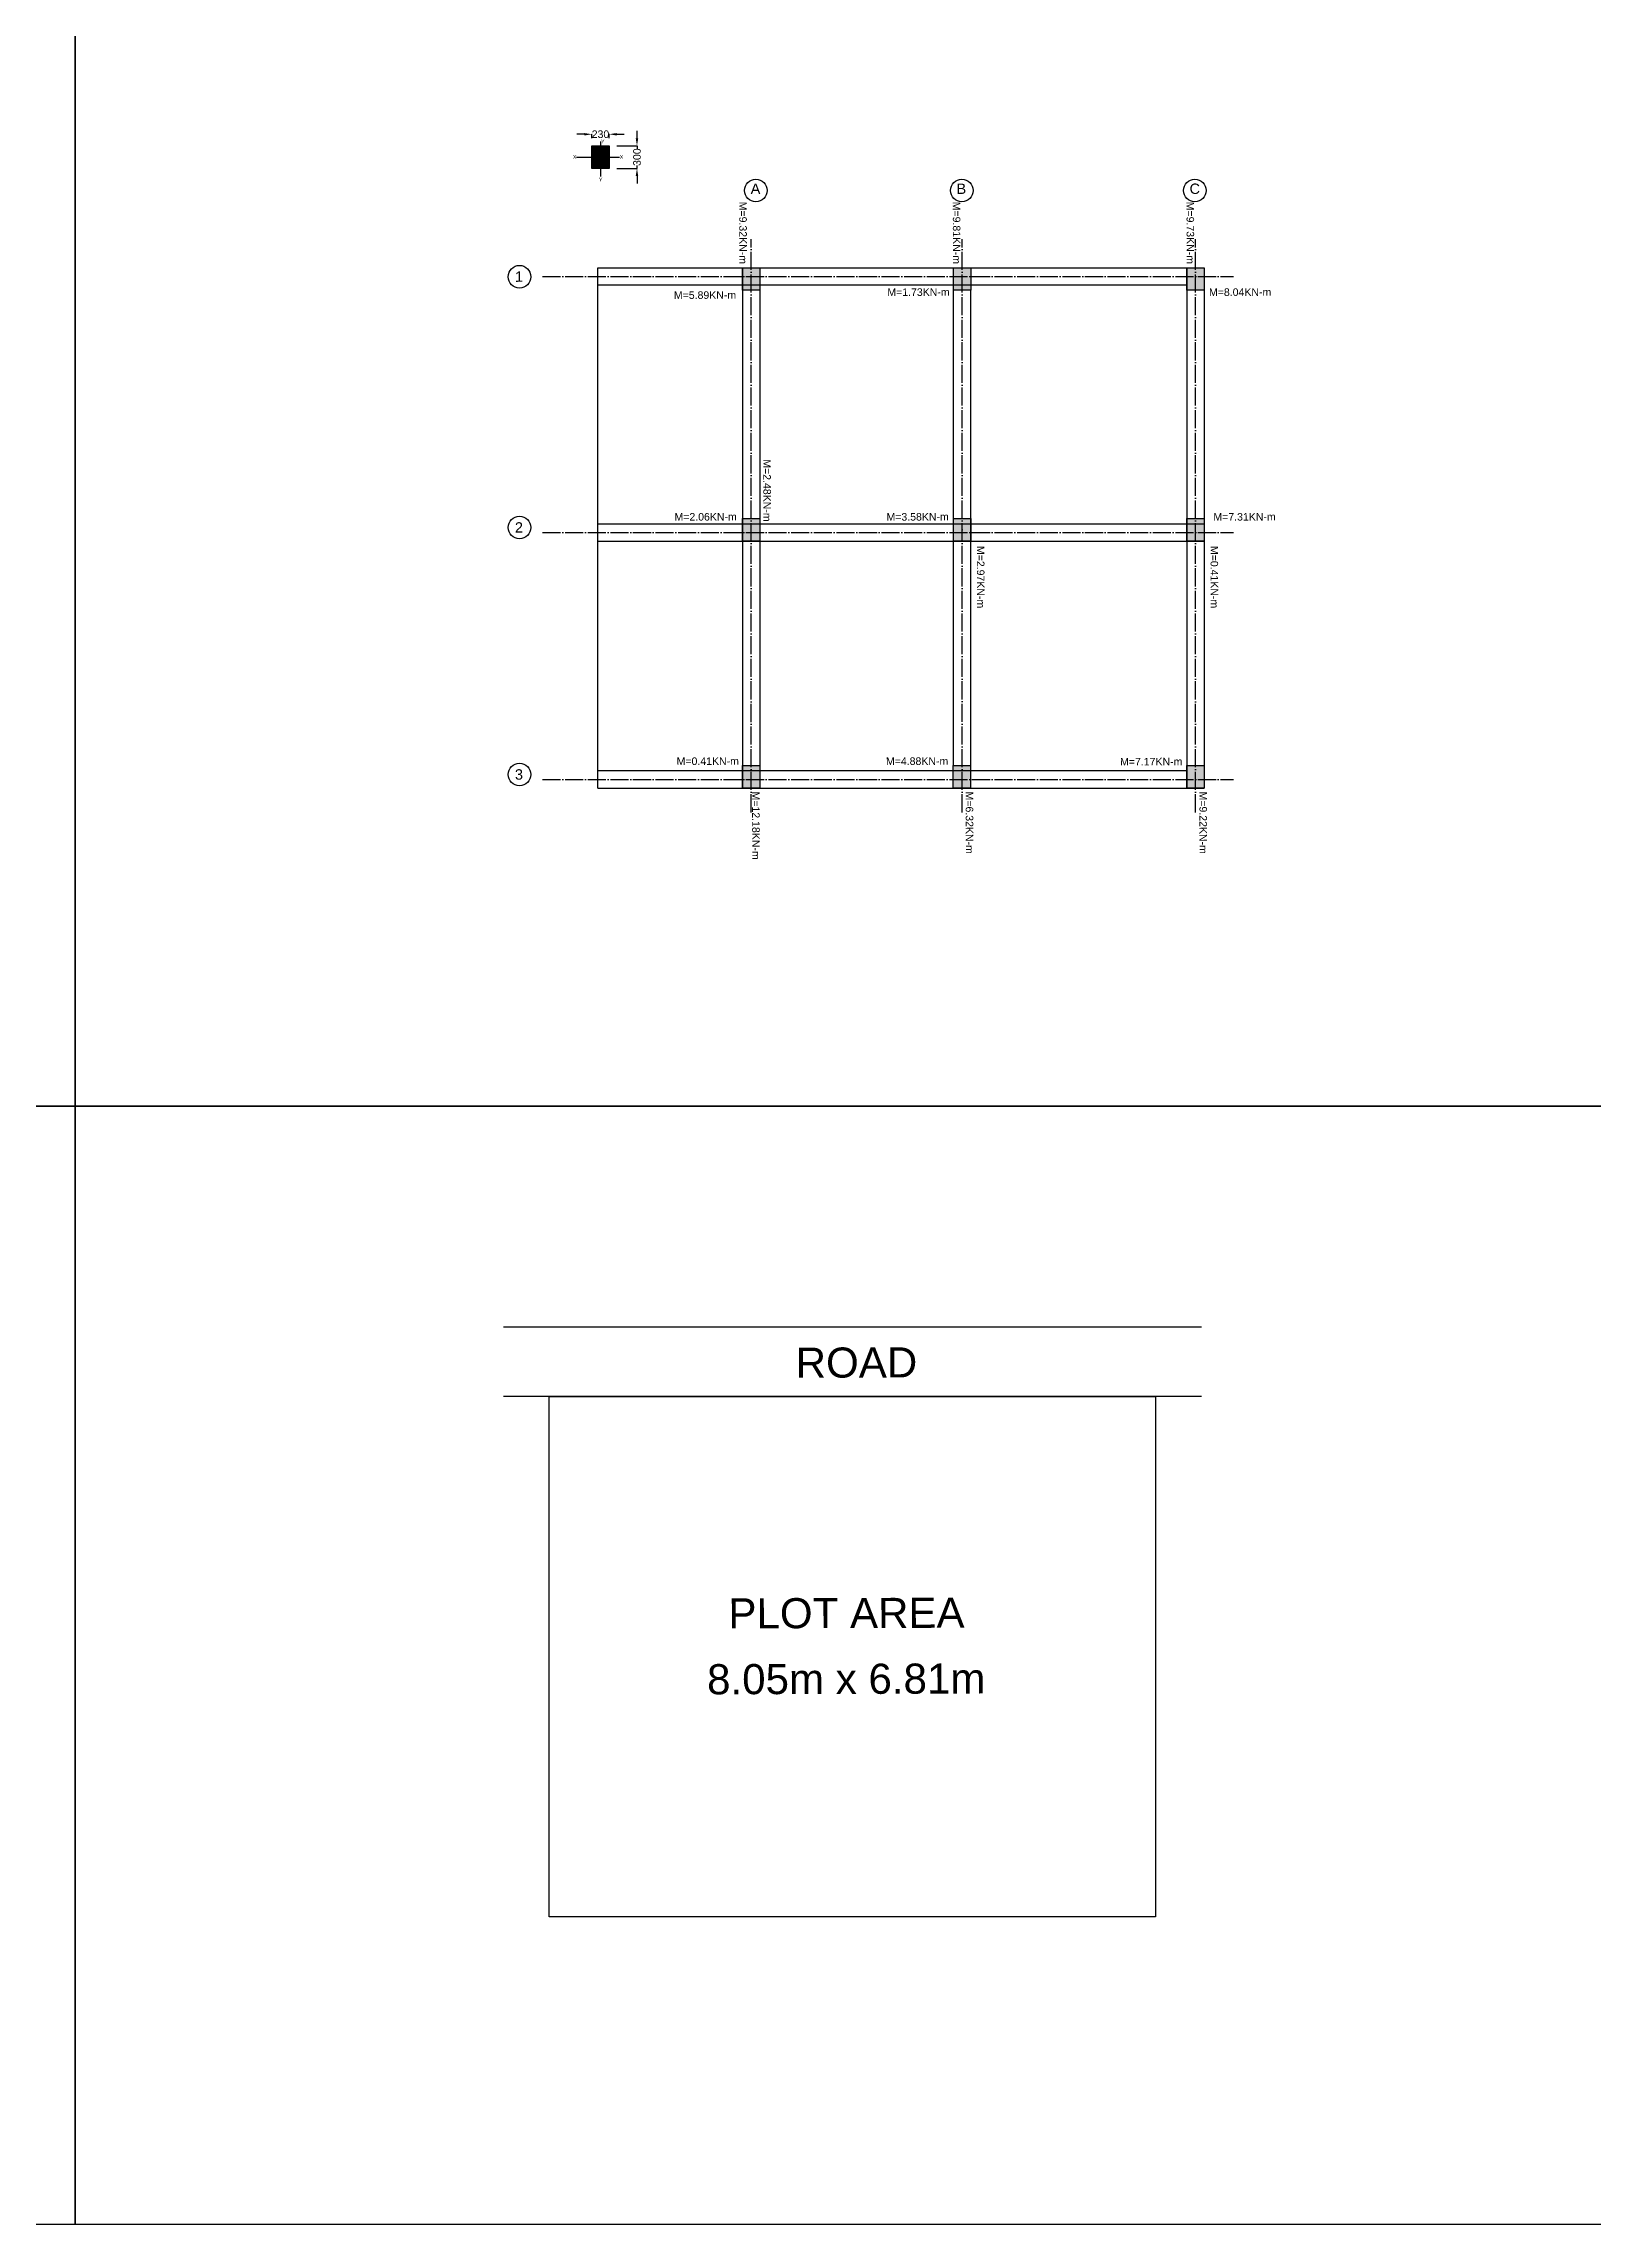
# Model space of a CAD drawing. Header units: millimetres. Extents: x 0 to 454357, y 0 to 194260.
# Drawn here: x 76365 to 96945, y 120010 to 148968 of the extents above; entities that cross this region are included whole.
import ezdxf

# ---------------------------------------------------------------- set-up
doc = ezdxf.new("R2010")
doc.units = ezdxf.units.MM
doc.linetypes.add('ACAD_ISO04W100', pattern=[30, 24, -3, 0, -3])
doc.layers.add('C-C', color=160, linetype='Continuous')
doc.styles.get("Standard").update_dxf_attribs({"font": 'arial.ttf'})
doc.dimstyles.new('ISO-25', dxfattribs={"dimtxt": 100, "dimasz": 100, "dimexe": 1.25, "dimexo": 100, "dimgap": 1, "dimtad": 0, "dimdec": 0, "dimtxsty": 'Standard', "dimcen": 2.5, "dimadec": 0, "dimazin": 0, "dimtfac": 1, "dimtdec": 0, "dimtmove": 0, "dimatfit": 3, "dimfxl": 1, "dimarcsym": 0})

# ---------------------------------------------------------------- blocks, each defined once
blk = doc.blocks.new('*D55')
at = {"color": 0, "lineweight": -2, "transparency": 16777216}
for p, q in [((83545, 147764), (83445, 147764)), ((83645, 147710), (83645, 147765)), ((83645, 147764), (83648, 147764)), ((83875, 147764), (83872, 147764)), ((83875, 147710), (83875, 147765)), ((83975, 147764), (84075, 147764))]:
    blk.add_line(p, q, dxfattribs=at)
at = {"color": 0, "transparency": 16777216}
for points in [[(83545, 147780), (83545, 147747), (83645, 147764)], [(83975, 147780), (83975, 147747), (83875, 147764)]]:
    blk.add_solid(points, dxfattribs=at)
at = {"layer": 'Defpoints', "color": 0, "transparency": 16777216}
for p in [(83875, 147764), (83645, 147610), (83875, 147610)]:
    blk.add_point(p, dxfattribs=at)
at = {"color": 0, "transparency": 16777216, "insert": (83760, 147764), "char_height": 100, "attachment_point": 5}
blk.add_mtext('230', dxfattribs=at)
blk = doc.blocks.new('*D56')
at = {"color": 0, "lineweight": -2, "transparency": 16777216}
for p, q in [((84245, 147710), (84245, 147810)), ((83975, 147610), (84246, 147610)), ((84245, 147610), (84245, 147571)), ((83975, 147310), (84246, 147310)), ((84245, 147310), (84245, 147348)), ((84245, 147210), (84245, 147110))]:
    blk.add_line(p, q, dxfattribs=at)
at = {"color": 0, "transparency": 16777216}
for points in [[(84228, 147710), (84261, 147710), (84245, 147610)], [(84228, 147210), (84261, 147210), (84245, 147310)]]:
    blk.add_solid(points, dxfattribs=at)
at = {"layer": 'Defpoints', "color": 0, "transparency": 16777216}
for p in [(83875, 147610), (83875, 147310), (84245, 147310)]:
    blk.add_point(p, dxfattribs=at)
at = {"color": 0, "transparency": 16777216, "insert": (84245, 147460), "char_height": 100, "attachment_point": 5, "rotation": 90}
blk.add_mtext('300', dxfattribs=at)

msp = doc.modelspace()

# ---------------------------------------------------------------- hatches: boundary and pattern name
at = {"layer": 'C-C'}
h = msp.add_hatch(dxfattribs=at)
h.set_pattern_fill('ANSI31', color=0)
h.set_pattern_definition([(45, (-15520, 121980), (-2.24506403, 2.24506403), [])])
h.paths.add_polyline_path([(83759.7, 147609.6), (83644.7, 147609.6), (83644.7, 147494.6), (83759.7, 147494.6)])
h.paths.add_polyline_path([(83874.7, 147609.6), (83759.7, 147609.6), (83759.7, 147494.6), (83874.7, 147494.6)])
h.paths.add_polyline_path([(83874.7, 147494.6), (83759.7, 147494.6), (83759.7, 147309.6), (83874.7, 147309.6)])
h.paths.add_polyline_path([(83759.7, 147494.6), (83644.7, 147494.6), (83644.7, 147309.6), (83759.7, 147309.6)])
h = msp.add_hatch(color=0, dxfattribs=at)
h.dxf.hatch_style = 1
h.paths.add_polyline_path([(85760.9, 145992.1), (85645.9, 145992.1), (85645.9, 145877.1), (85760.9, 145877.1)])
h.paths.add_polyline_path([(85875.9, 145992.1), (85760.9, 145992.1), (85760.9, 145877.1), (85875.9, 145877.1)])
h.paths.add_polyline_path([(85875.9, 145877.1), (85760.9, 145877.1), (85760.9, 145692.1), (85875.9, 145692.1)])
h.paths.add_polyline_path([(85760.9, 145877.1), (85645.9, 145877.1), (85645.9, 145692.1), (85760.9, 145692.1)])
h.paths.add_polyline_path([(88675.9, 145992.1), (88561.1, 145992.1), (88561.1, 145877.1), (88675.9, 145877.1)])
h.paths.add_polyline_path([(88561.1, 145992.1), (88445.9, 145992.1), (88445.9, 145877.1), (88561.1, 145877.1)])
h.paths.add_polyline_path([(88561.1, 145877.1), (88445.9, 145877.1), (88445.9, 145692.1), (88561.1, 145692.1)])
h.paths.add_polyline_path([(88675.9, 145877.1), (88561.1, 145877.1), (88561.1, 145692.1), (88675.9, 145692.1)])
h.paths.add_polyline_path([(91775.9, 145877.1), (91660.9, 145877.1), (91660.9, 145692.1), (91775.9, 145692.1)])
h.paths.add_polyline_path([(91775.9, 145992.1), (91660.9, 145992.1), (91660.9, 145877.1), (91775.9, 145877.1)])
h.paths.add_polyline_path([(91660.9, 145992.1), (91545.9, 145992.1), (91545.9, 145877.1), (91660.9, 145877.1)])
h.paths.add_polyline_path([(91660.9, 145877.1), (91545.9, 145877.1), (91545.9, 145692.1), (91660.9, 145692.1)])
h.paths.add_polyline_path([(85760.9, 142662.1), (85645.9, 142662.1), (85645.9, 142477.1), (85760.9, 142477.1)])
h.paths.add_polyline_path([(85760.9, 142477.1), (85645.9, 142477.1), (85645.9, 142362.1), (85760.9, 142362.1)])
h.paths.add_polyline_path([(85875.9, 142477.1), (85760.9, 142477.1), (85760.9, 142362.1), (85875.9, 142362.1)])
h.paths.add_polyline_path([(85875.9, 142662.1), (85760.9, 142662.1), (85760.9, 142477.1), (85875.9, 142477.1)])
h.paths.add_polyline_path([(88561.1, 142662.1), (88445.9, 142662.1), (88445.9, 142477.1), (88561.1, 142477.1)])
h.paths.add_polyline_path([(88561.1, 142477.1), (88445.9, 142477.1), (88445.9, 142362.1), (88561.1, 142362.1)])
h.paths.add_polyline_path([(88675.9, 142477.1), (88561.1, 142477.1), (88561.1, 142362.1), (88675.9, 142362.1)])
h.paths.add_polyline_path([(88675.9, 142662.1), (88561.1, 142662.1), (88561.1, 142477.1), (88675.9, 142477.1)])
h.paths.add_polyline_path([(91775.9, 142477.1), (91660.9, 142477.1), (91660.9, 142362.1), (91775.9, 142362.1)])
h.paths.add_polyline_path([(91660.9, 142477.1), (91545.9, 142477.1), (91545.9, 142362.1), (91660.9, 142362.1)])
h.paths.add_polyline_path([(91660.9, 142662.1), (91545.9, 142662.1), (91545.9, 142477.1), (91660.9, 142477.1)])
h.paths.add_polyline_path([(91775.9, 142662.1), (91660.9, 142662.1), (91660.9, 142477.1), (91775.9, 142477.1)])
h.paths.add_polyline_path([(91775.9, 139197.1), (91660.9, 139197.1), (91660.9, 139082.1), (91775.9, 139082.1)])
h.paths.add_polyline_path([(91775.9, 139382.1), (91660.9, 139382.1), (91660.9, 139197.1), (91775.9, 139197.1)])
h.paths.add_polyline_path([(91660.9, 139197.1), (91545.9, 139197.1), (91545.9, 139082.1), (91660.9, 139082.1)])
h.paths.add_polyline_path([(91660.9, 139382.1), (91545.9, 139382.1), (91545.9, 139197.1), (91660.9, 139197.1)])
h.paths.add_polyline_path([(88675.4, 139197.1), (88561.1, 139197.1), (88561.1, 139082.1), (88675.4, 139082.1)])
h.paths.add_polyline_path([(88561.1, 139197.1), (88445.4, 139197.1), (88445.4, 139082.1), (88561.1, 139082.1)])
h.paths.add_polyline_path([(88561.1, 139382.1), (88445.4, 139382.1), (88445.4, 139197.1), (88561.1, 139197.1)])
h.paths.add_polyline_path([(88675.4, 139382.1), (88561.1, 139382.1), (88561.1, 139197.1), (88675.4, 139197.1)])
h.paths.add_polyline_path([(85760.9, 139197.1), (85645.9, 139197.1), (85645.9, 139082.1), (85760.9, 139082.1)])
h.paths.add_polyline_path([(85760.9, 139382.1), (85645.9, 139382.1), (85645.9, 139197.1), (85760.9, 139197.1)])
h.paths.add_polyline_path([(85875.9, 139382.1), (85760.9, 139382.1), (85760.9, 139197.1), (85875.9, 139197.1)])
h.paths.add_polyline_path([(85875.9, 139197.1), (85760.9, 139197.1), (85760.9, 139082.1), (85875.9, 139082.1)])

# ---------------------------------------------------------------- linework, layer by layer
for p, q in [((83440.2, 147459.6), (84014.6, 147459.6)), ((83644.7, 147309.6), (83644.7, 147609.6)), ((83644.7, 147609.6), (83874.7, 147609.6)), ((83759.7, 147669.6), (83759.7, 147204.2)), ((83874.7, 147609.6), (83874.7, 147309.6)), ((83874.7, 147309.6), (83644.7, 147309.6)), ((83725.9, 139082.1), (83725.9, 145992.1)), ((83725.9, 145992.1), (91775.9, 145992.1)), ((85645.9, 145992.1), (85645.9, 139082.1)), ((85875.9, 145992.1), (85875.9, 139082.1)), ((91545.9, 145992.1), (91545.9, 139082.1)), ((91775.9, 145992.1), (91775.9, 139082.1)), ((91545.9, 145762.1), (83725.9, 145762.1)), ((88445.9, 139382.1), (88445.9, 145692.1)), ((88675.9, 139382.1), (88675.9, 145692.1)), ((91545.9, 139312.1), (83725.9, 139312.1)), ((83725.9, 139082.1), (91775.9, 139082.1)), ((91740, 131925.3), (82470, 131925.3)), ((91740, 131002.1), (82470, 131002.1))]:
    msp.add_line(p, q)
for points in [[(55785.2, 134860), (55785.2, 149710), (76785.2, 149710), (76785.2, 134860), (55785.2, 134860)], [(76785.2, 134860), (76785.2, 149710), (97785.2, 149710), (97785.2, 134860), (76785.2, 134860)], [(85875.9, 145992.1), (85875.9, 145692.1), (85645.9, 145692.1), (85645.9, 145992.1)], [(88675.9, 145992.1), (88675.9, 145692.1), (88445.9, 145692.1), (88445.9, 145992.1)], [(91775.9, 145992.1), (91775.9, 145692.1), (91545.9, 145692.1), (91545.9, 145992.1)], [(85875.9, 142662.1), (85875.9, 142362.1), (85645.9, 142362.1), (85645.9, 142662.1)], [(88675.9, 142662.1), (88675.9, 142362.1), (88445.9, 142362.1), (88445.9, 142662.1)], [(91775.9, 142662.1), (91775.9, 142362.1), (91545.9, 142362.1), (91545.9, 142662.1)], [(85875.9, 139382.1), (85875.9, 139082.1), (85645.9, 139082.1), (85645.9, 139382.1)], [(88675.4, 139382.1), (88675.4, 139082.1), (88445.4, 139082.1), (88445.4, 139382.1)], [(91775.9, 139382.1), (91775.9, 139082.1), (91545.9, 139082.1), (91545.9, 139382.1)], [(55785.2, 120010), (55785.2, 134860), (76785.2, 134860), (76785.2, 120010), (55785.2, 120010)], [(76785.2, 120010), (76785.2, 134860), (97785.2, 134860), (97785.2, 120010), (76785.2, 120010)], [(91130, 124092.1), (83080, 124092.1), (83080, 131002.1), (91130, 131002.1)]]:
    msp.add_lwpolyline(points, close=True)
for centre in [(85823.7, 147017.8), (88557.6, 147017.8), (91652.1, 147017.8), (82683.9, 145872.1), (82683.9, 142542.1), (82683.9, 139262.1)]:
    msp.add_circle(centre, 150)
at = {"layer": 'C-C', "linetype": 'ACAD_ISO04W100', "ltscale": 10}
for p, q in [((85760.9, 138759.1), (85760.9, 146372.5)), ((88561.1, 138759.4), (88561.1, 146372.7)), ((91660.9, 138759.1), (91660.9, 146372.5)), ((82991.1, 145877.1), (92166.8, 145877.1)), ((82991.1, 142477.1), (92166.8, 142477.1)), ((82991.1, 139197.1), (92166.8, 139197.1))]:
    msp.add_line(p, q, dxfattribs=at)
at = {"layer": 'C-C', "color": 0, "ltscale": 25}
for p, q in [((83725.9, 142592.1), (91775.9, 142592.1)), ((83725.9, 142362.1), (91775.9, 142362.1))]:
    msp.add_line(p, q, dxfattribs=at)
at = {"layer": 'C-C'}
msp.add_point((88560.9, 142512.1), dxfattribs=at)

# ---------------------------------------------------------------- texts
for s, height, rotation, p in [('Y', 50, 0.17556, (83767.8, 147643.1)), ('X', 50, 0.17556, (83395.2, 147438.2)), ('X', 50, 0.17556, (84016.3, 147438.2)), ('Y', 50, 0.17556, (83739.5, 147136.7)), ('A', 138, 0.17556, (85754.5, 146971)), ('B', 138, 0.17556, (88488.4, 146971)), ('C', 138, 0.17556, (91582.9, 146971)), ('M=9.32KN-m', 100, 270.17556, (85602.2, 146867.8)), ('M=9.81KN-m', 100, 270.17556, (88438.6, 146867.8)), ('M=9.73KN-m', 100, 270.17556, (91541.7, 146867.8)), ('1', 138, 0.17556, (82624.2, 145804.2)), ('M=5.89KN-m', 100, 0.17556, (84735, 145577.1)), ('M=1.73KN-m', 100, 0.17556, (87569.7, 145616.3)), ('M=8.04KN-m', 100, 0.17556, (91841, 145616.3)), ('M=2.48KN-m', 100, 270.17556, (85921.6, 143447.3)), ('2', 138, 0.17556, (82624.2, 142474.2)), ('M=2.06KN-m', 100, 0.17556, (84742.9, 142632.9)), ('M=3.58KN-m', 100, 0.17556, (87558.2, 142632.9)), ('M=7.31KN-m', 100, 0.17556, (91899.4, 142632.9)), ('M=2.97KN-m', 100, 270.17556, (88758, 142297.1)), ('M=0.41KN-m', 100, 270.17556, (91861.1, 142297.1)), ('3', 138, 0.17556, (82624.2, 139194.2)), ('M=0.41KN-m', 100, 0.17556, (84771.4, 139388.6)), ('M=4.88KN-m', 100, 0.17556, (87551.4, 139388.6)), ('M=7.17KN-m', 100, 0.17556, (90660.4, 139382.1)), ('M=12.18KN-m', 100, 270.17556, (85773.2, 139035.4)), ('M=6.32KN-m', 100, 270.17556, (88609.6, 139035.4)), ('M=9.22KN-m', 100, 270.17556, (91712.6, 139035.4)), ('ROAD', 400, 0.17556, (86352.5, 131251.7)), ('PLOT AREA', 400, 0.17556, (85459.5, 127923.1)), ('8.05m x 6.81m', 400, 0.17556, (85176.2, 127048.3))]:
    msp.add_text(s, height=height, rotation=rotation).set_placement(p)

# ---------------------------------------------------------------- dimensions: what is measured, and where the dimension line sits
dim = msp.add_linear_dim(base=(83874.7, 147763.7), p1=(83644.7, 147609.6), p2=(83874.7, 147609.6), dimstyle='ISO-25')
dim.commit()
dim.dimension.update_dxf_attribs({"geometry": '*D55', "text_midpoint": (83759.7, 147763.7)})
dim = msp.add_linear_dim(base=(84244.7, 147309.6), p1=(83874.7, 147609.6), p2=(83874.7, 147309.6), angle=90, dimstyle='ISO-25')
dim.commit()
dim.dimension.update_dxf_attribs({"geometry": '*D56', "text_midpoint": (84244.7, 147459.6)})

doc.saveas('drawing.dxf')
